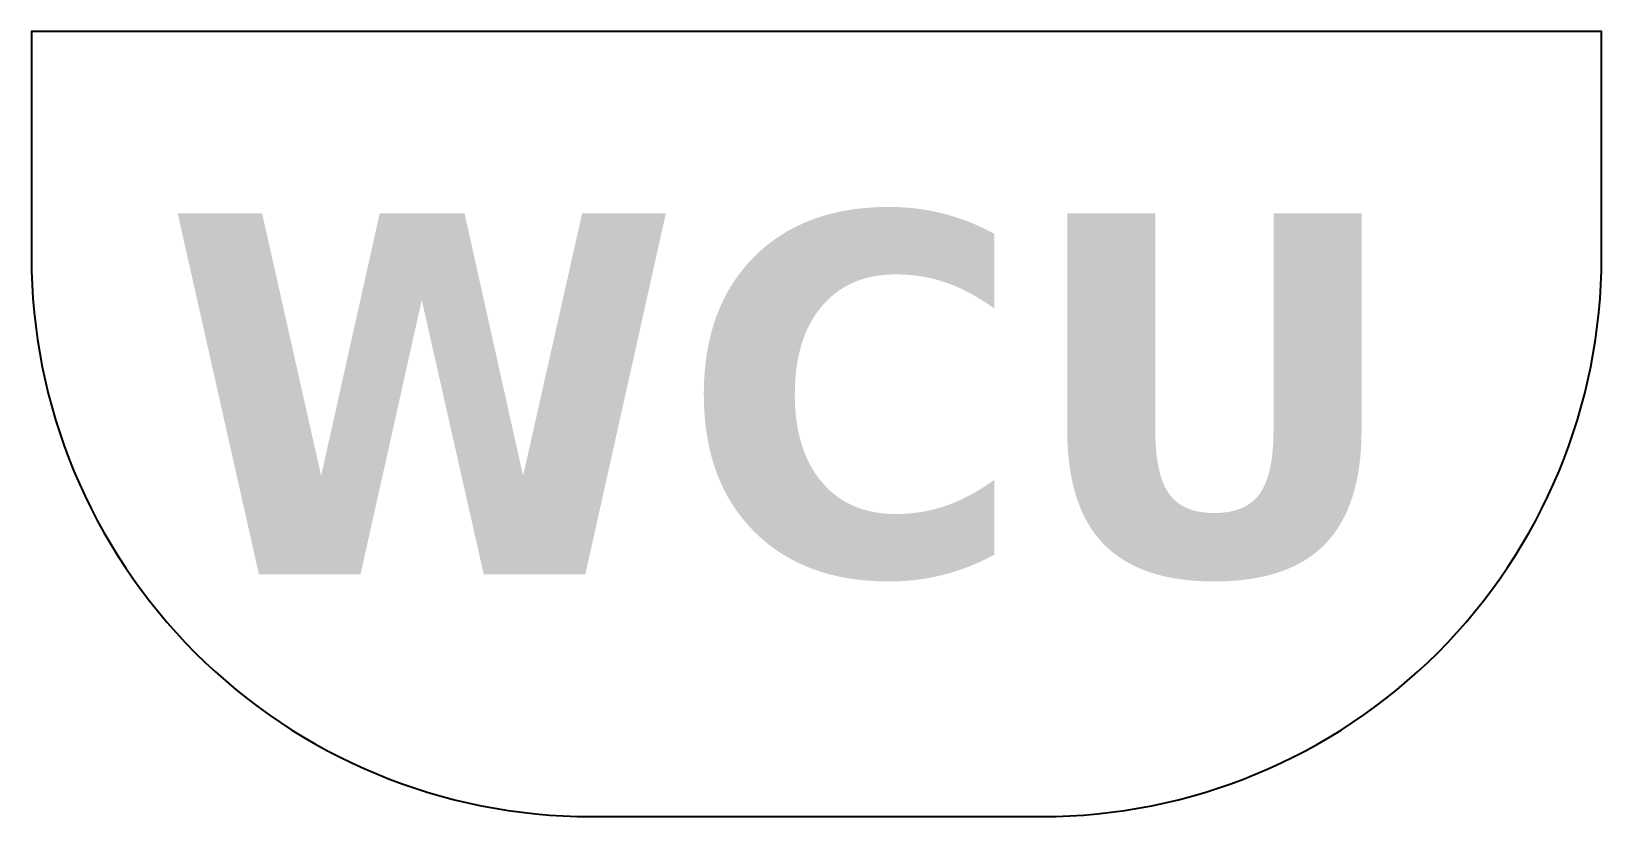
# Model space of a CAD drawing. Header units: millimetres. Extents: x -17.4 to 17.4, y -7.4 to 10.
import ezdxf

# ---------------------------------------------------------------- set-up
doc = ezdxf.new("R2010")
doc.units = ezdxf.units.MM
doc.styles.add('Sketch Text (ANSI) - 3DA', font='tahoma.ttf')

msp = doc.modelspace()

# ---------------------------------------------------------------- linework, layer by layer
msp.add_lwpolyline([(17.4, 5), (17.4, 10), (-17.4, 10), (-17.4, 5, 0.414214), (-5, -7.4), (5, -7.4, 0.414214)], format="xyb", close=True)

# ---------------------------------------------------------------- texts
at = {"color": 7, "insert": (-14.466, 5.966), "char_height": 8, "width": 29.41329, "attachment_point": 1, "style": 'Sketch Text (ANSI) - 3DA'}
msp.add_mtext('\\fTahoma|b1|i0;\\W1.10;\\H8.0000;WCU', dxfattribs=at)

doc.saveas('drawing.dxf')
